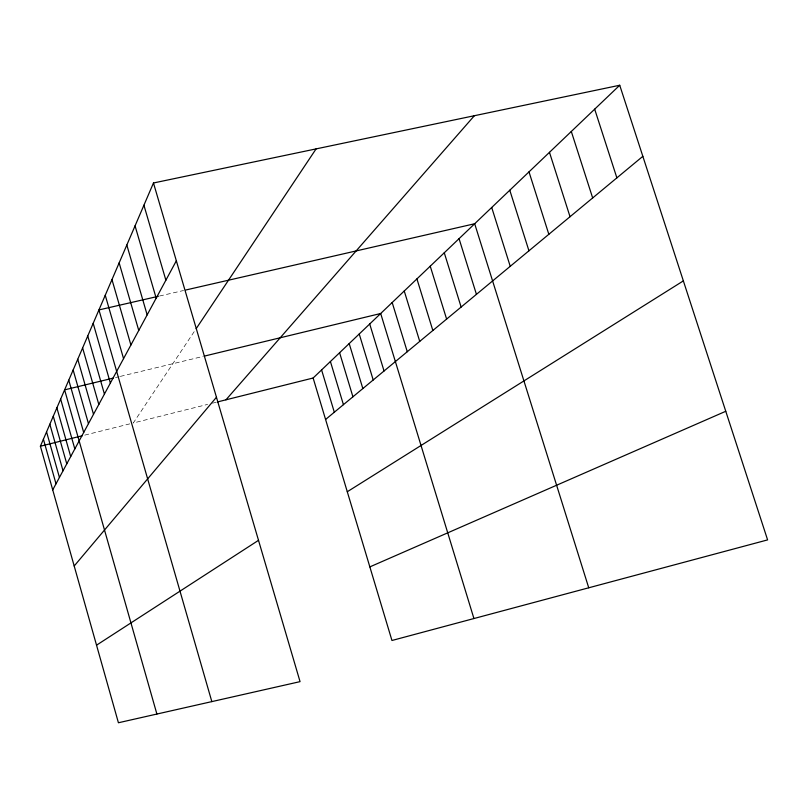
<?xml version="1.0" encoding="UTF-8"?>
<svg xmlns="http://www.w3.org/2000/svg" width="808" height="808" viewBox="0 0 808 808"><rect width="100%" height="100%" fill="white"/><g stroke="black" fill="none" stroke-linecap="round" stroke-linejoin="round"><path stroke-width="0.61" stroke-dasharray="4.04 3.03" d="M194.173 331.674L133.269 422.998L207.606 404.404M84.779 435.118L129.734 423.877M212.504 403.182L216.17 402.263M115.544 377.548L119.15 376.68M120.352 376.387L203.01 356.429M159.57 296.011L183.557 290.516"/><path stroke-width="1.21" d="M153.469 182.982L300.051 681.639L118.422 722.756L40.4 446.218L153.469 182.982L619.726 85.244L767.6 539.895L391.951 640.491L313.13 378.013L619.726 85.244M52.722 489.88L176.346 260.792M196.152 328.715L316.09 148.894M74.195 565.994L216.453 397.263M225.947 399.819L474.367 115.716M325.584 419.473L642.845 156.328M96.536 645.178L258.51 540.33M347.278 491.749L683.356 280.891M369.842 566.893L725.766 411.282M40.4 446.218L82.396 435.714M217.392 401.96L313.13 378.013M113.14 378.134L64.61 389.86L156.893 714.05M204.212 356.136L380.679 313.504L473.932 618.534M158.368 296.294L98.95 309.919L211.837 701.617M185.961 289.961L474.68 223.745L588.739 587.79M594.678 109.161L616.878 177.871M571.307 131.472L592.668 197.95M549.47 152.328L570.034 216.726M528.998 171.872L548.834 234.3M509.787 190.223L528.947 250.803M491.708 207.484L510.232 266.327M459.055 238.663L476.437 294.354M444.269 252.783L461.136 307.05M430.24 266.185L446.622 319.089M416.918 278.911L432.846 330.512M404.242 291.001L419.736 341.38M392.183 302.525L407.272 351.722M369.711 323.988L384.042 370.993M359.227 333.997L373.205 379.982M349.197 343.572L362.843 388.567M339.602 352.732L352.924 396.799M330.411 361.509L343.43 404.677M321.594 369.933L334.32 412.231M143.915 205.222L165.882 280.184M135.057 225.846L156.176 298.162M126.826 245.016L147.157 314.868M119.15 262.893L138.754 330.442M111.969 279.598L130.906 344.986M105.252 295.243L123.553 358.611M93.193 323.321L110.363 383.053M87.759 335.976L104.424 394.062M82.618 347.935L98.818 404.465M77.76 359.257L93.506 414.302M73.144 369.983L88.466 423.634M68.771 380.174L83.689 432.492M60.651 399.071L74.821 448.925M56.883 407.858L70.7 456.55M53.278 416.241L66.771 463.832M49.843 424.24L63.024 470.791M46.561 431.886L59.439 477.437M43.41 439.209L56.005 483.79"/></g></svg>
